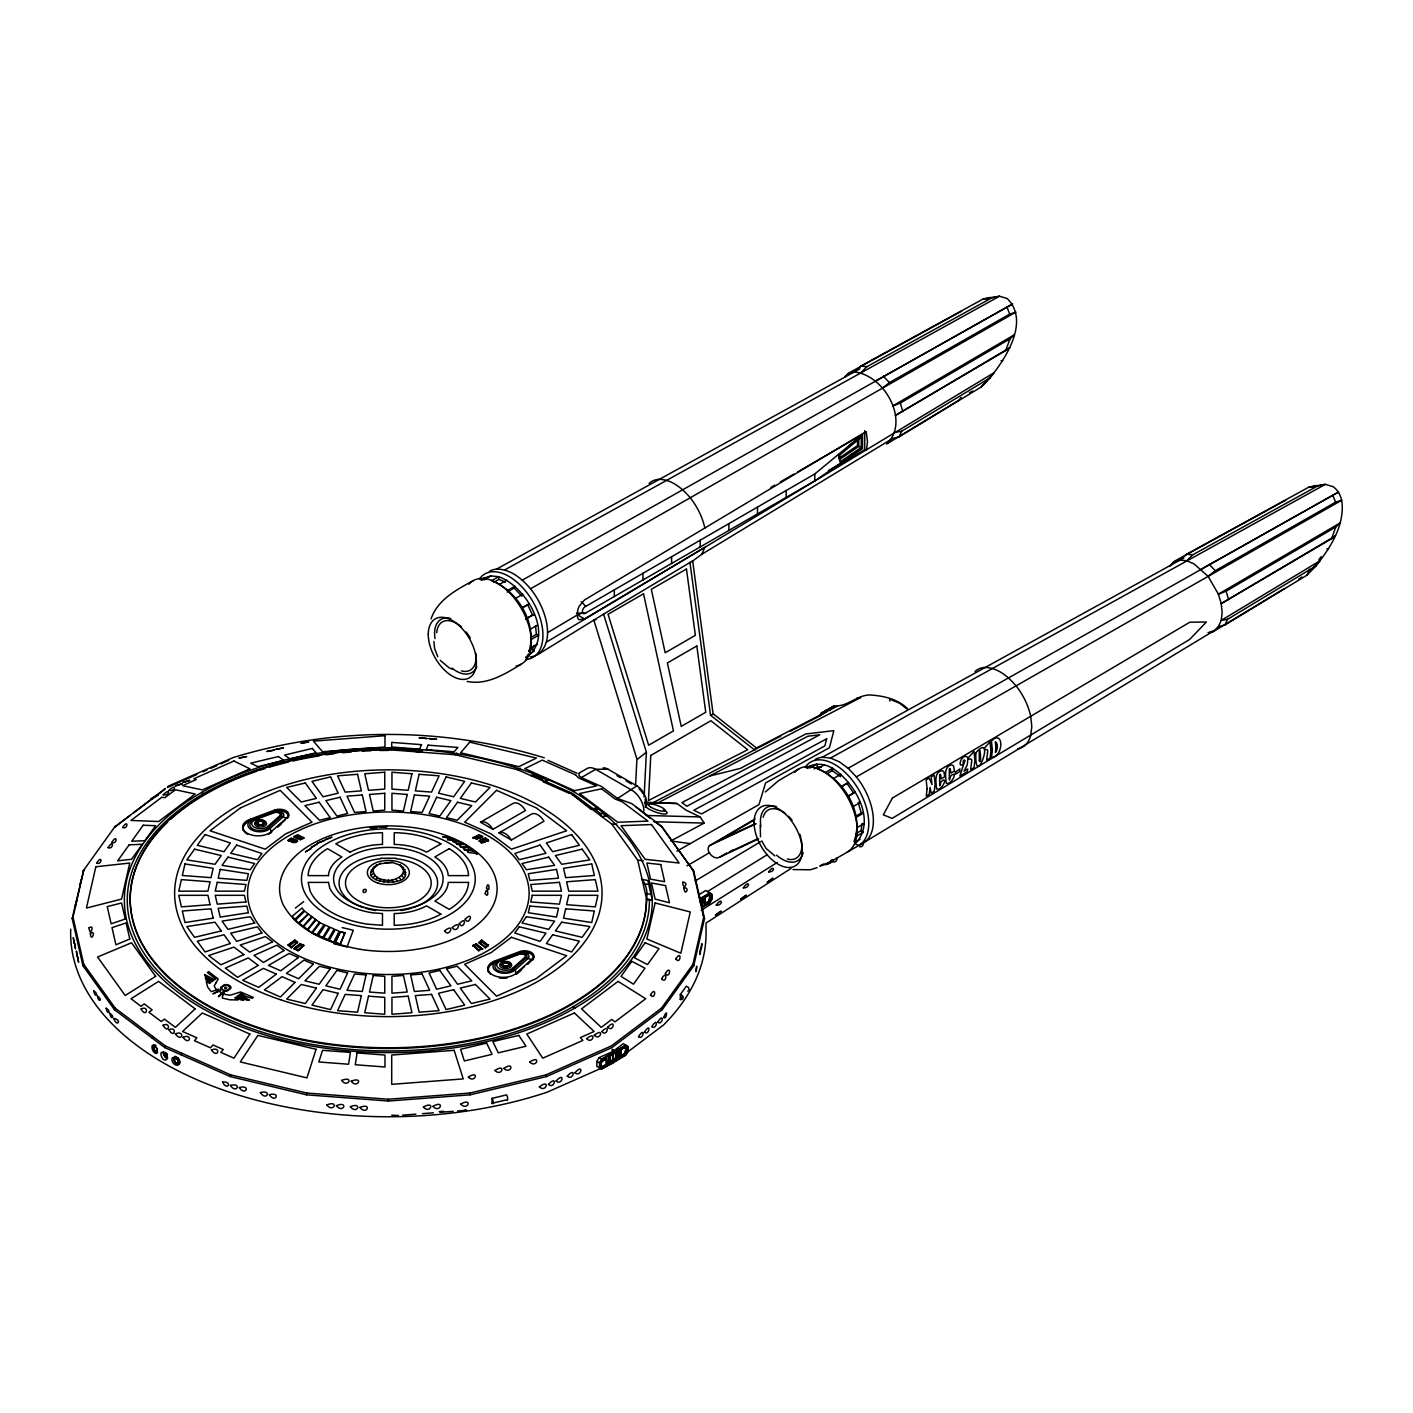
<?xml version="1.0" encoding="UTF-8"?>
<svg xmlns="http://www.w3.org/2000/svg" width="1413" height="1413" viewBox="0 0 1413 1413"><rect width="100%" height="100%" fill="white"/><g stroke="black" fill="none" stroke-linecap="round" stroke-linejoin="round"><path stroke-width="1.5" d="M76.267 902.342L76.09 901.635M698.216 890.844L698.075 892.31M823.214 864.138L819.84 866.081L826.888 863.908L863.414 842.819L1213.926 630.781L1218.395 626.63L1224.983 624.917L1307.025 575.144L1309.604 569.245M635.585 785.186L636.927 759.099L593.813 620.024M644.098 796.967L646.412 752.246L603.581 614.143L692.67 560.89L713.159 714.395M80.205 883.99L80.382 882.63M472.966 837.308L476.375 838.81L482.769 836.408L478.901 834.694L472.86 838.174L478.795 835.56L482.663 837.273M476.375 838.81L481.074 837.874M306.515 1094.828L306.727 1093.026L230.672 1074.851L165.356 1045.92L115.248 1008.211L83.738 964.302L72.999 917.178L83.738 870.055L72.169 918.503L82.943 965.733L114.524 1009.765L164.773 1047.581L230.248 1076.582L306.515 1094.828L388.345 1101.045L470.176 1094.828L546.442 1076.582L611.917 1047.581L662.167 1009.765L693.748 965.733L704.522 918.503L693.748 871.256L661.443 826.146L631.788 803.626L617.481 798.469L601.779 786.652L581.326 777.592L579.1 775.737L579.03 773.6M528.904 651.676C537.717 623.928 517.97 590.934 491.547 580.725L498.559 576.681C526.219 585.989 556.475 636.874 525.76 657.84M530.529 656.886C542.327 655.667 547.749 643.286 547.555 632.671A48.148 27.801 60 0 0 530.529 588.797C521.927 578.712 510.482 568.909 496.475 569.139A48.148 27.801 60 0 0 489.428 571.311M760.212 825.316L760.512 836.867M866.522 449.723L867.494 441.721L866.187 431.513L584.505 599.96L579.118 606.301A11.763 7.524 -67.7 0 0 577.511 614.849A11.763 5.758 -54.6 0 0 579.118 619.706L584.505 618.894L704.893 547.326L993.869 372.838C1008.758 353.586 1028.576 319.479 1007.133 298.496L999.486 296.235L983.36 298.867L860.817 366.091L854.141 371.99L848.33 373.791L845.345 376.547M827.064 773.688L832.328 770.65L832.61 768.301C824.68 763.603 814.365 762.349 806.629 768.089M888.088 442.658C909.53 419.166 883.425 374.498 854.141 371.99M853.929 841.547C864.738 813.605 844.197 779.217 817.385 768.831L824.38 764.804M855.889 833.67L861.135 830.65L862.001 823.549M825.616 772.346L832.61 768.301C855.112 782.767 877.243 821.165 855.095 843.932L858.786 845.486A48.148 27.801 60 0 0 855.448 784.568A48.148 27.801 60 0 0 805.233 767.118M167.617 822.172A258.155 149.036 0 0 0 318.843 1043.006A258.155 149.036 0 0 0 646.5 899.463C647.772 892.592 646.447 885.033 642.103 879.434L647.825 880.476L652.329 900.205A263.984 152.41 0 0 1 388.345 1052.614A263.984 152.41 0 0 1 124.362 900.205A263.984 152.41 0 0 1 388.345 747.795L422.505 750.391L421.745 752.228L396.806 748.996L388.345 749.685A258.155 149.036 0 0 0 130.19 898.721A258.155 149.036 0 0 0 388.345 1047.775A258.155 149.036 0 0 0 646.5 898.721L652.329 900.205C649.079 851.156 614.408 817.297 575.003 792.446C520.143 763.409 458.73 749.72 396.876 748.448M476.375 943.69L472.86 945.915L476.375 943.69L482.663 949.377L476.269 944.396M478.795 951.09L472.966 945.191M599.624 1068.952L599.483 1062.859L601.691 1059.061L625.818 1045.125M481.639 843.243L479.166 840.435L485.56 838.015L488.545 840.258L483.334 842.713M479.025 841.283L485.56 838.015M479.025 942.807L481.78 940.104L488.403 945.544L485.436 947.787L479.025 942.807L481.78 940.104M485.436 947.787L488.545 944.82M75.454 904.391L75.454 906.828M76.708 898.862L76.708 901.3M81 882.313L81 879.875M383.806 882.33L384.354 879.681C393.132 883.302 411.801 873.04 399.261 864.774C428.881 891.108 342.034 884.732 380.627 863.343L379.567 863.767L392.337 862.46L400.762 865.374M384.354 879.681C376.37 880.158 367.839 869.472 377.43 864.774L375.929 865.374M306.727 1093.026L388.345 1099.243L469.964 1093.026L546.019 1074.851L611.334 1045.92L661.443 1008.211L692.953 964.302L703.692 917.178L692.953 870.055M230.248 1076.582L230.672 1074.851M181.147 1054.822L181.694 1053.144M447.409 839.905L454.209 839.569L458.501 841.459L447.674 839.128M452.655 839.781L448.61 837.079L442.64 836.885L452.919 838.986M456.169 843.791L464.1 843.95L459.808 842.042L452.708 841.353L456.434 842.996M164.773 1047.581L165.356 1045.92M1005.756 350.565L1009.73 347.722L895.365 415.493L1005.756 350.565L1009.977 338.873L1014.41 334.74L892.557 406.043L900.311 403.058L1009.977 338.873M1218.395 626.63L1221.203 620.431L1222.157 612.571L1221.203 603.616L1331.594 538.689L1335.797 526.996L1340.248 522.845C1343.18 510.729 1344.54 494.727 1332.971 486.602L1325.323 484.359L1309.18 486.973L1186.637 554.214L1179.979 560.096L1174.15 561.897L1169.681 566.048L1174.362 561.279L1285.653 500.202M152.215 1038.113L152.834 1036.488M413.514 750.268L413.885 749.349M379.567 881.323L380.627 878.798M340.286 944.184L344.966 932.757L340.445 931.679L334.952 942.612L340.286 944.184L344.966 932.757M431.071 618.894C437.535 599.695 456.558 589.733 473.196 580.69M507.161 592.082L514.173 588.038L515.003 586.183L508.009 590.228M528.78 651.004L532.277 648.991L533.867 645.476M691.84 561.632L701.731 554.32L704.893 547.326L546.389 642.173M899.145 436.811L901.688 431.212L990.319 377.695L993.869 372.838L981.187 387.021L899.145 436.811L892.557 438.525L701.731 554.32M1224.983 624.917L1227.508 619.336L1316.157 565.801C1326.259 552.766 1335.815 538.971 1340.248 522.845L1218.395 594.167L1221.203 603.616L1335.55 535.845L1331.594 538.689M114.524 1009.765L115.248 1008.211M457.088 844.338L465.248 844.568L468.357 847.906M460.108 846.617L468.71 847.164M460.956 847.252L469.54 847.8L472.649 851.138M463.959 849.513L473.002 850.396M464.806 850.149L473.85 851.032L476.94 854.37M467.827 852.41L477.294 853.629M790.468 731.139L819.699 716.02L821.059 713.265L834.288 705.846C847.994 707.259 858.327 693.235 872.563 695.161C885.174 696.22 898.226 699.523 907.517 708.637M333.698 942.206L339.191 931.255L335.323 929.542L329.247 940.228L333.945 942.559L329.247 940.228M335.093 942.948L340.445 931.679M82.943 965.733L83.738 964.302M599.147 1057.595L596.851 1061.34L596.851 1066.409L601.691 1069.199L625.818 1055.264L628.026 1051.466L628.026 1046.397L623.292 1043.659L612.8 1051.537L599.147 1057.595L601.691 1059.061M328.099 939.716L334.175 929.03L330.289 927.317L323.648 937.755L328.346 940.069L323.648 937.755M599.96 1067.451L599.96 1062.823L601.885 1059.485L625.641 1045.779M600.878 1062.505L602.062 1060.439L606.548 1058.249L606.548 1064.395L602.397 1066.797L600.878 1065.914L600.878 1062.505L601.214 1066.109M601.214 1062.7L606.548 1058.249M609.162 1063.865L607.89 1063.124L608.826 1055.564L618.346 1050.46M608.244 1063.318L609.162 1055.758M610.186 1055.582L609.78 1061.834L618.046 1057.931L609.462 1062.894L608.597 1057.101L610.186 1055.582L610.186 1062.064L609.109 1062.7M608.932 1062.594L609.462 1056.412L618.046 1051.449M702.19 899.304L702.014 905.698L702.526 899.498L700.177 899.392L700.159 901.759M702.897 898.58L702.296 906.334L703.232 898.774L701.961 898.032M617.711 1057.736L618.24 1051.537M608.826 1063.671L618.011 1058.372L618.929 1050.813M704.575 903.649L709.061 901.459L710.262 895.983L708.725 895.1L704.575 897.502L704.575 903.649L708.725 901.247L709.909 895.789M618.011 1050.265L619.265 1051.007L619.265 1056.959L618.011 1058.372M701.943 906.634L709.255 902.412L711.181 899.074L711.181 894.447M702.279 906.828L709.591 902.607L711.516 899.269L711.516 894.641L709.255 893.334M620.607 1055.882L625.111 1053.692L626.295 1048.216L624.776 1047.333L620.607 1049.735L620.607 1055.882L624.776 1053.497L625.959 1048.022M601.532 1068.369L625.288 1054.646L627.213 1051.307L627.213 1046.68M599.96 1062.823L599.607 1067.257L601.885 1068.564L625.641 1054.84L627.549 1051.502L627.549 1046.874L625.288 1045.567L601.885 1059.485M72.169 918.503L72.999 917.178M322.747 937.596L329.141 926.804L325.255 925.091L318.296 935.618M375.929 879.716L377.43 877.367M165.356 788.436L114.524 827.223L130.12 815.495M316.901 934.752L324.107 924.579L320.221 922.866L312.45 932.792L317.148 935.106L312.45 932.792M82.943 871.256L115.248 826.146M254.994 819.787L275.676 812.192A5.016 2.897 0 0 1 281.823 815.743L266.933 828.989A10.032 5.793 0 0 1 252.733 828.989A10.032 5.793 0 0 1 252.733 820.794L256.265 819.081L254.269 819.964A8.937 5.157 0 0 0 254.269 827.259A8.937 5.157 0 0 0 266.898 827.259L280.145 815.46A4.451 2.579 0 0 0 274.687 812.316M497.835 962.288A10.032 5.793 0 0 0 497.835 970.484A10.032 5.793 0 0 0 512.036 970.484L526.908 957.255A5.016 2.897 0 0 0 520.779 953.704L499.372 961.476A8.937 5.157 0 0 0 499.372 968.77A8.937 5.157 0 0 0 512.001 968.77L525.247 956.972A4.451 2.579 0 0 0 519.79 953.828M680.307 994.575A3.038 2.296 35.7 0 1 683.115 997.719A3.038 2.296 35.7 0 1 680.307 999.521L680.307 994.575L686.312 986.203A3.038 2.296 35.7 0 1 687.707 991.167M680.307 999.521L682.709 996.183M1321.155 556.651L1318.841 559.813L1319.689 560.943L1309.533 571.329M319.338 922.23L311.761 932.739L307.893 929.666L316.229 919.898L319.656 922.636M961.158 397.353L958.685 400.338L886.587 444.071M388.345 749.685L455.163 754.754L456.664 752.988M315.488 919.333L307.451 929.507L303.583 926.433L312.379 917.002L315.806 919.739M373.138 877.614L374.975 875.53M311.637 916.436L303.159 926.257L299.291 923.201L308.529 914.105L311.955 916.825M845.027 376.741L848.524 373.173L961.758 311.037M981.187 387.021L990.319 377.695M1307.025 575.144L1316.157 565.801M860.923 372.661L866.928 366.691L991.626 297.931L999.486 296.235L504.688 569.951M826.34 864.085L827.276 864.067M831.515 861.241L830.12 862.089M1179.979 560.096L1186.761 560.767L1192.749 554.814L1317.464 486.037L1325.323 484.359L830.526 758.057L822.313 757.244A48.148 27.801 60 0 0 815.266 759.417M308.105 913.928L298.849 923.025L301.94 920.004M481.78 580.301L484.306 577.952L490.894 575.921L498.559 576.681L498.842 579.365L505.43 582.174M765.316 791.986L778.74 780.506L799.016 768.796M807.6 768.407L810.126 766.076M841.918 786.67L848.506 782.396L841.512 786.44M294.787 919.669L292.261 916.225L302.064 907.994L303.936 910.608L294.787 919.669L301.128 913.928M295.299 920.358L304.678 911.191L307.769 913.54M270.201 828.318L282.953 816.997L287.033 818.286A8.637 4.998 0 0 0 285.673 812.245A8.637 4.998 0 0 0 275.217 811.468L251.39 820.017A11.94 6.888 0 0 0 251.39 829.767A11.94 6.888 0 0 0 268.276 829.767L270.201 828.318L271.102 832.434L268.7 834.235M271.543 831.374L287.51 817.191A9.185 5.299 0 0 0 286.062 810.797A9.185 5.299 0 0 0 274.97 809.949L250.401 819.169A15.472 8.937 0 0 0 247.204 833.228A15.472 8.937 0 0 0 271.543 831.374L271.543 832.61M277.478 826.764L285.444 819.699M277.919 826.941L281.116 824.097M515.303 969.83L528.056 958.509L532.136 959.798A8.637 4.998 0 0 0 530.776 953.757A8.637 4.998 0 0 0 520.32 952.963L496.493 961.511A11.94 6.888 0 0 0 496.493 971.261A11.94 6.888 0 0 0 513.378 971.261L515.303 969.83L516.204 973.946L524.17 966.863M516.646 972.886L532.613 958.703A9.185 5.299 0 0 0 531.164 952.291A9.185 5.299 0 0 0 520.072 951.461L495.504 960.681A15.472 8.937 0 0 0 492.307 974.723A15.472 8.937 0 0 0 516.646 972.886L516.646 974.122L521.432 969.866M527.349 964.037L532.136 959.798M527.826 964.196L532.613 958.703M371.389 875.159L373.421 873.375M297.896 951.09L303.724 945.191L300.315 943.69L293.922 948.671L300.315 943.69M299.379 949.801L303.724 945.191M755.143 818.939L709.432 845.663C704.857 850.379 713.371 860.287 719.252 857.373L758.64 838.845M537.576 654.714L603.581 614.143M645.211 807.388A13.635 7.86 60 0 0 636.874 785.875L617.481 798.469M814.789 473.973L862.513 434.48L862.513 448.327L814.789 480.897L584.576 613.648A4.168 2.42 -60 0 1 582.386 611.617A4.168 2.42 -60 0 1 584.576 607.06L814.789 473.973L814.789 480.897M846.546 447.956L852.816 442.764M882.26 388.222L889.431 382.605L1009.73 314.092L1015.947 312.096L530.529 588.797M1186.761 560.767L1194.038 563.875L1208.097 576.327L1215.251 570.728L1335.568 502.216L1341.767 500.202L856.349 776.903A48.148 27.801 60 0 1 863.414 842.819A7.895 4.557 60 0 1 859.722 846.793M295.37 908.082L303.671 901.618M291.255 947.787L297.525 942.065L294.911 940.104L288.146 944.82L291.255 947.787L297.525 942.065M133.581 812.881L152.639 798.539M156.101 795.943L164.773 789.425M288.146 840.258L291.113 838.015L297.525 840.435L294.911 842.395L289.63 840.894L291.343 839.587L296.359 841.477L294.911 842.554L288.146 840.258L293.356 842.713M288.287 841.106L291.255 838.88L297.666 841.283L294.911 842.395M544.146 782.237L547.679 780.329L534.008 774.271L530.793 775.578L535.121 775.808L541.797 778.775L544.146 782.237L568.98 793.223M480.332 942.895L481.78 941.8L487.061 945.491L485.348 946.781M619.83 1057.895L612.995 1063.035L547.184 1092.178A317.695 183.425 0 0 1 226.398 1091.136A317.695 183.425 0 0 1 70.738 929.206M626.736 1052.685L663.474 1025.043A317.695 183.425 0 0 0 706.041 933.339L706.041 924.261M1298.794 579.189L1301.868 576.946M826.128 864.05L825.475 864.703L828.619 863.502M829.837 862.319L830.968 861.488L830.067 861.647M370.789 872.545L372.908 871.079M288.287 945.544L294.911 940.104M839.216 459.755L858.786 446.402L858.786 438.171M861.259 447.479L839.923 462.051L839.923 454.88L861.259 437.218L861.259 447.479L858.786 446.402M755.143 748.66L837.361 706.147M706.005 923.06L791.033 868.447M698.605 895.012L705.705 890.526L711.975 894.164L711.975 899.233L709.785 903.031L702.349 907.323M819.699 716.02L826.587 711.71L826.216 710.015M701.219 910.29L777.291 862.425M821.059 713.265L834.288 705.846M875.477 381.068L1012.732 303.883L522.315 580.125M1201.315 569.174L1338.57 492.007L848.153 768.23L839.34 761.819L830.526 758.057M707.489 891.568L767.453 854.582M830.703 862.442L832.434 861.259L830.632 861.895M1284.523 588.462L1212.425 632.194L1208.097 632.582M1319.689 560.943L1221.203 620.431L1227.508 619.336M695.214 880.97L760.459 841.742M646.412 752.246L637.652 759.028M547.555 632.671L577.511 614.849M1208.097 576.327L1218.395 594.167L1226.131 591.182L1335.797 526.996M754.489 819.84L718.44 840.929L755.037 823.726M686.948 865.851L709.626 852.587M719.252 857.373L726.83 852.94M732.835 850.025L729.108 852.216L757.792 838.739M480.809 579.984L484.306 577.952M483.882 579.966L490.894 575.921M493.596 582.403L498.842 579.365M499.778 584.223L506.79 580.178M150.855 798.787L158.291 794.495M158.362 794.989L151.403 799.405M515.674 598.317L522.686 594.272L521.839 596.145L514.173 588.038M522.262 607.484L529.257 603.916L522.262 607.961M532.56 614.973L525.565 619.018L534.308 614.425L532.56 614.973L527.508 604.446M770.915 487.361L774.73 485.171M780.453 481.851L793.806 474.15M797.639 471.942L862.513 434.48M530.493 629.156L537.488 625.111M531.147 637.351L536.392 634.313L538.583 635.249L531.571 639.294M851.068 454.933L862.513 448.327M581.82 612.924L578.005 615.132L584.505 618.894M828.407 470.564L864.721 449.599L866.187 450.447M530.493 648.161L537.488 644.116M527.314 655.19L534.308 651.146L532.277 648.991M521.344 664.092C505.183 673.966 487.061 685.464 467.191 681.455M480.491 822.207L513.078 803.396A12.611 7.277 60 0 1 525.477 810.532L492.872 829.36L480.491 822.207A12.611 7.277 60 0 1 492.872 829.36M578.977 773.176L587.154 768.46A17.027 9.838 60 0 1 595.668 769.308L607.943 769.167L636.874 785.875M581.326 777.592L595.668 769.308L631.841 790.185A17.027 9.838 60 0 1 643.886 811.044M499.001 832.893L531.588 814.065A12.611 7.277 60 0 1 543.97 821.218L511.382 840.046L499.001 832.893A12.611 7.277 60 0 1 511.382 840.046M809.72 768.071L816.714 764.044L817.562 766.87L821.395 767.259M814.065 768.902L817.562 766.87M833.829 778.333L840.841 774.289M848.083 796.067L855.095 792.022L853.752 793.276L847.164 783.632M848.506 796.296L852.004 794.283M853.134 806.593L860.146 802.549L858.115 802.337M700.106 898.615L709.785 892.892M700.459 898.809L709.591 893.528M704.575 897.502L709.061 895.294M856.031 816.06L861.276 813.023L863.325 813.234L856.313 817.279M857.408 827.4L864.403 823.355M856.313 836.284L863.325 832.239L861.135 830.65M854.9 842.289L860.146 839.251M620.607 1049.735L625.111 1047.528M602.062 1066.603L606.548 1064.395M371.389 869.913L373.421 868.765M676.898 851.174L758.958 804.598L765.581 782.926L829.466 747.689L833.829 730.662L805.728 733.983L740.412 768.389L709.538 776.055M651.358 803.591L757.103 748.484L713.424 714.007L710.527 715.225L689.933 562.233M501.368 960.575L500.096 961.299L518.642 954.093M496.475 569.139L859.899 368.828M247.593 834.235A14.925 8.619 0 0 1 247.593 822.048L253.898 818.904M822.313 757.244L1183.811 557.994M499.001 960.416L492.695 963.56A14.925 8.619 0 0 0 490.311 973.963M827.206 863.52L828.53 862.813M830.067 862.795L831.127 862.301M645.176 802.248L676.915 803.485L686.029 810.144L700.159 816.926L704.186 823.09L670.769 840.965L690.215 843.614M657.169 803.255L860.641 697.563L856.967 698.04M757.333 748.272L780.718 736.173M829.36 863.149L830.349 862.742M455.163 754.754L517.423 769.643L520.337 768.213M829.466 863.184L827.665 864.014M373.138 867.476L374.975 866.611M709.432 845.663L756.096 823.726M969.442 392.673L972.956 391.083M167.794 786.405L233.11 757.58C333.804 726.724 442.87 726.724 543.581 757.58L544.288 757.792M167.335 787.553L197.025 774.412M202.96 771.781L206.916 770.032M210.873 768.266L216.825 765.634M220.781 763.885L228.694 760.371M295.617 837.874L300.421 839.693L303.83 838.174L297.79 834.694L293.922 836.408L300.527 839.075L302.4 838.245L297.754 836.196L295.511 837.185M294.028 837.273L297.896 835.56L303.83 838.174M303.724 837.308L300.421 839.693M478.901 950.384L482.769 948.671M474.291 838.245L478.936 836.196L481.179 837.185L476.163 839.075M827.965 862.919L825.704 863.873M827.682 863.343L833.14 859.758L831.303 860.234M576.451 613.224L585.689 613.171M986.239 299.008L990.301 297.295M1312.059 487.132L1316.121 485.401M535.121 775.808L536.728 775.172M829.979 862.142L831.038 861.612M480.332 841.477L485.348 839.587L487.061 840.894L481.78 842.554L488.545 840.258M243.195 830.455A15.472 8.937 0 0 1 250.401 820.405L274.97 811.186A9.185 5.299 0 0 1 285.143 811.574A9.185 5.299 0 0 1 288.429 817.156M250.719 820.67L273.186 812.228M488.297 971.967A15.472 8.937 0 0 1 495.504 961.917L520.072 952.698A9.185 5.299 0 0 1 531.164 953.545A9.185 5.299 0 0 1 532.613 959.939M497.871 961.405L518.288 953.74M541.797 778.775L543.563 778.192M544.146 781.495L547.679 780.329M595.844 619.653L594.219 620.077A8.602 0.989 -26.3 0 1 593.849 619.742M224.367 984.79L220.693 987.387A5.157 3.303 -8.3 0 0 221.223 989.877L212.939 993.834L216.984 991.926A2.72 1.766 -9.9 0 1 220.251 991.873A2.72 1.837 -7.8 0 1 220.693 994.063C214.299 1000.475 223.607 993.604 223.148 990.99A5.157 3.427 -6.5 0 0 227.087 991.061L230.743 988.482A5.193 3.285 -4 0 0 230.231 986.009L228.288 984.896A5.193 3.215 -5.2 0 0 224.367 984.79M377.695 827.382L370.047 827.965L377.695 827.347M525.972 656.833L529.257 655.826M1210.04 631.982L1213.926 630.781M817.05 867.688L810.232 869.79L793.011 869.56M824.839 864.173L823.85 864.191M492.06 1098.36L506.543 1094.881A3.038 0.954 76.6 0 1 507.709 1098.978A3.038 0.954 76.6 0 1 506.543 1099.844L492.06 1103.306L492.06 1098.36A3.038 0.954 76.6 0 1 493.208 1102.458A3.038 0.954 76.6 0 1 492.06 1103.306M895.365 432.307L901.688 431.212M755.796 748.236L756.82 748.236M595.403 809.72L597.699 809.455L595.986 808.218L591.393 808.766L595.403 809.72L600.543 813.588L601.655 816.484L606.477 816.113L602.945 813.393L600.543 813.588M983.36 298.867L991.626 297.931M1309.18 486.973L1317.464 486.037M380.574 858.239L396.117 858.239M385.325 862.636L392.337 862.46M439.284 1111.589L443.611 1111.272M398.289 1115.493L391.701 1115.21M402.687 1115.157L415.881 1114.15M422.469 1113.656L433.455 1112.808M440.061 1112.314L453.237 1111.307M457.635 1110.971L466.431 1110.3L465.23 1109.611M517.423 769.643L570.887 793.329L611.917 824.203L616.951 824.009M646.5 899.463L652.329 900.205M644.416 802.619L676.915 803.485M646.006 815.46L700.159 816.926M653.919 821.73L704.186 823.09M1001.093 360.668L1002.735 360.721M1326.913 548.792L1328.556 548.845M392.62 748.131L388.345 747.795L388.345 750.427A258.155 149.036 0 0 0 379.691 750.497M860.817 366.091L866.928 366.691M1186.637 554.214L1192.749 554.814M611.917 824.203L637.705 860.146L643.339 860.764M644.982 883.902L647.861 884.432M279.668 816.131L281.275 816.484M524.771 957.643L526.378 957.996M342.123 927.582L353.268 930.249L347.086 946.957L333.963 943.813M340.604 931.997L345.108 933.075M334.952 942.612L340.127 943.849M647.189 893.546L650.104 894.288M898.898 702.95L889.837 699.117L889.837 701.025M452.99 669.444L449.051 667.766L440.255 660.366M547.961 760.353L576.981 773.229M545.913 781.654L572.954 793.629L593.69 809.243M318.049 935.265L322.5 937.243M300.421 944.396L303.83 945.915M293.922 948.671L297.79 950.384M224.861 988.499C229.471 989.171 224.137 985.179 224.826 988.464M401.716 866.611L403.535 867.476M403.27 868.765L405.301 869.913M617.004 775.649L620.607 777.733M625.994 780.841L631.399 783.968M201.688 792.446L203.737 793.629M572.954 1006.78L575.003 1007.981M618.24 1056.818L617.711 1051.237L616.633 1051.855L616.633 1058.355M596.851 1061.34L599.483 1062.859M481.639 940.828L488.403 945.544M403.782 871.079L405.902 872.545M832.328 770.65L840.558 776.655M774.872 855.872L766.076 848.471L761.695 840.894M650.51 818.463L636.186 807.141M653.848 820.953L662.167 827.223L693.748 871.256M591.393 809.508L570.887 793.329M485.436 838.88L488.403 841.106M457.441 843.596L460.461 845.875M461.309 846.511L464.312 848.771M465.16 849.407L468.18 851.668M294.981 919.951L298.849 923.025M295.052 940.828L297.666 942.807M296.359 942.895L294.911 941.8L289.63 945.491L291.343 946.781M288.146 944.82L291.113 947.046M479.166 942.065L485.56 947.046M481.179 949.183L476.163 945.297L474.291 946.127L478.936 950.19M900.293 703.745L906.934 708.99M710.527 715.225L754.842 750.179M403.27 873.375L405.301 875.159M581.167 601.691L585.689 606.248M829.078 709.114L830.42 710.492M1209.157 564.282L1215.251 570.728M883.319 376.158L889.431 382.605M848.153 768.23L856.349 776.903M401.716 875.53L403.535 877.614M661.443 826.146L662.167 827.223M399.261 877.367L400.762 879.716M703.692 917.178L704.522 918.503M166.787 1055.599L163.784 1052.367L161.329 1052.438A4.469 2.225 66.1 0 0 161.329 1056.094A4.469 2.225 66.1 0 0 163.696 1059.679A4.469 2.897 53 0 0 166.787 1059.255A4.469 2.897 53 0 0 166.805 1055.599M692.953 964.302L693.748 965.733M437.783 656.727L434.674 648.744L433.862 641.449M661.443 1008.211L662.167 1009.765M396.064 878.798L397.124 881.323M1332.671 494.833L1335.568 502.216M1006.851 306.709L1009.73 314.092M1226.131 591.182L1228.656 599.677M900.311 403.058L902.836 411.572M858.645 804.121L861.276 813.023M699.47 896.372L699.329 897.856M698.852 896.036L698.852 893.617M702.579 909.99L702.385 910.696M701.943 909.654L701.943 907.234M703.197 915.182L703.197 912.763M546.019 1074.851L546.442 1076.582M637.705 860.146L646.5 898.721M392.337 879.681L392.885 882.33M513.537 967.605L513.767 969.194M268.435 826.093L268.664 827.682M469.964 1093.026L470.176 1094.828M535.527 626.206L536.392 634.313M864.721 430.665L864.721 449.599M857.532 438.86L857.532 445.554L838.704 458.395L838.704 454.438M786.158 490.505L786.158 497.429M757.509 507.037L757.509 513.961M728.878 523.569L728.878 530.493M704.91 897.697L704.91 903.843M700.601 899.622L700.601 903.949M700.23 540.119L700.23 547.043M671.599 556.651L671.599 563.575M642.968 573.183L642.968 580.107M620.961 1049.93L620.961 1056.094M616.227 1051.625L616.227 1058.107M614.319 589.716L614.319 596.639M612.995 1053.48L612.995 1059.962M606.212 1058.054L606.212 1064.201M520.072 951.461L520.072 952.698M495.504 960.681L495.504 961.917M396.806 748.06L396.806 748.996M388.345 879.981L388.345 882.683M388.345 1099.243L388.345 1101.045M287.51 817.191L287.51 818.427M274.97 809.949L274.97 811.186M250.401 819.169L250.401 820.405M649.415 900.205A261.069 150.732 0 0 1 388.345 1050.936A261.069 150.732 0 0 1 127.276 900.205A261.069 150.732 0 0 1 388.345 749.473M170.584 819.416A258.155 149.036 0 0 1 257.131 771.109M259.268 770.385A258.155 149.036 0 0 1 265.326 768.442M269.424 767.171A258.155 149.036 0 0 1 288.464 762.031M292.809 761.006A258.155 149.036 0 0 1 319.303 755.849M325.714 754.878A258.155 149.036 0 0 1 334.175 753.747M342.741 752.758A258.155 149.036 0 0 1 351.395 751.963M362.276 751.186A258.155 149.036 0 0 1 370.983 750.762M157.373 1052.031A3.868 2.225 60 0 1 153.363 1047.81A3.868 2.225 60 0 1 156.013 1045.355M167.758 1058.019A3.868 2.225 60 0 1 164.72 1056.041A3.868 2.225 60 0 1 163.749 1052.155M167.476 1056.677A2.508 1.448 60 0 1 164.403 1054.893A2.508 1.448 60 0 1 165.939 1052.703M166.822 1053.497A2.508 1.448 60 0 1 167.476 1054.628M167.211 1058.496A4.469 2.579 60 0 1 163.343 1051.802M228.447 985.903A3.921 2.543 -5.2 0 0 224.667 985.462L223.766 985.868A3.921 2.473 -6.7 0 0 221.947 987.493L221.823 988.146A3.85 2.473 -8.3 0 0 222.954 989.824A3.85 2.543 -6.5 0 0 225.744 990.407L226.751 990.266A3.921 2.543 -5.2 0 0 229.1 988.941L229.489 988.323A3.886 2.455 -4 0 0 228.482 985.991M157.585 1052.579A4.469 2.579 60 0 1 153.787 1049.806A4.469 2.579 60 0 1 153.275 1045.108M603.121 767.877A13.635 7.86 60 0 1 607.943 769.167M179.133 1060.28A3.868 2.225 60 0 1 177.914 1064.024A3.868 2.225 60 0 1 174.188 1060.086A3.868 2.225 60 0 1 176.06 1057.03M177.473 1057.842A3.868 2.225 60 0 1 178.692 1059.379M639.082 788.754A12.081 6.977 60 0 1 642.915 793.523M645.123 799.21A12.081 6.977 60 0 1 645.123 804.333M179.504 1060.245A4.469 2.579 60 0 1 178.091 1064.572A4.469 2.579 60 0 1 173.799 1060.033A4.469 2.579 60 0 1 175.936 1056.5M177.579 1057.436A4.469 2.579 60 0 1 178.992 1059.202M363.724 907.676A49.261 28.437 0 0 1 350.618 864.756A49.261 28.437 0 0 1 426.072 864.756A49.261 28.437 0 0 1 412.967 907.676M411.095 908.259A49.261 28.437 0 0 1 401.098 910.52M375.593 910.52A49.261 28.437 0 0 1 365.596 908.259M479.396 578.994A48.148 27.801 60 0 1 532.966 601.779A48.148 27.801 60 0 1 525.901 659.553M468.957 584.205A48.148 27.801 60 0 1 521.344 608.491A48.148 27.801 60 0 1 516.169 666M649.15 483.405A44.81 25.876 60 0 1 658.458 479.343C671.475 479.148 682.126 488.262 690.127 497.641A44.81 25.876 60 0 1 704.893 528.374M475.739 653.248A27.854 16.073 60 0 1 461.45 670.91M436.723 632.706A27.854 16.073 60 0 1 461.45 626.983M466.184 632A27.854 16.073 60 0 1 470.264 637.97M476.782 666.388A30.75 17.751 60 0 1 452.089 668.19M435.01 638.605A30.75 17.751 60 0 1 450.712 618.505M803.185 852.746A30.75 17.751 60 0 1 776.549 855.13M760.848 826.711A30.75 17.751 60 0 1 776.549 806.611M794.777 772.328A48.148 27.801 60 0 1 844.691 792.569A48.148 27.801 60 0 1 847.164 852.198M837.026 858.044A7.895 4.557 60 0 1 831.674 861.435M974.988 671.511A44.81 25.876 60 0 1 984.278 667.466C997.313 667.254 1007.946 676.385 1015.965 685.764A44.81 25.876 60 0 1 1030.731 716.497L1031.808 726.582L1030.731 735.431A44.81 25.876 60 0 1 1017.713 748.872M801.189 839.216A27.854 16.073 60 0 1 787.271 859.033M763.144 817.262A27.854 16.073 60 0 1 785.593 813.711M788.507 816.237A27.854 16.073 60 0 1 792.022 820.123M799.829 834.253A27.854 16.073 60 0 1 800.818 837.591M395.799 858.68A42.867 24.745 0 0 1 424.147 896.637A42.867 24.745 0 0 1 352.526 896.637A42.867 24.745 0 0 1 380.892 858.68M663.456 809.525A11.516 2.808 19.8 0 1 664.393 814.029A11.516 2.808 19.8 0 1 649.026 809.137A11.516 2.808 19.8 0 1 648.09 804.633M273.504 811.539A6.906 3.992 0 0 1 281.858 812.175A6.906 3.992 0 0 1 282.953 816.997M507.108 977.973A14.925 8.619 0 0 1 499.372 977.973M518.606 953.051A6.906 3.992 0 0 1 526.961 953.669A6.906 3.992 0 0 1 528.056 958.509M507.249 961.758A6.041 3.48 0 0 1 510.305 967.357A6.041 3.48 0 0 1 500.22 966.598A6.041 3.48 0 0 1 505.695 961.635M695.779 971.137C696.185 974.687 697.828 958.403 695.779 971.137M699.665 953.987C700.071 957.537 701.713 941.252 699.665 953.987M700.936 948.459C701.325 952.009 702.985 935.724 700.936 948.459M468.357 1077.13C475.192 1084.036 479.89 1069.341 468.357 1077.13M494.956 1070.489C501.792 1077.395 506.49 1062.7 494.956 1070.489M503.893 1068.369C510.729 1075.258 515.427 1060.562 503.893 1068.369M529.734 1062.028C536.569 1068.935 541.267 1054.239 529.734 1062.028M73.317 937.72L74.218 943.107L73.317 937.72M74.571 943.248L75.49 948.635L74.571 943.248M76.408 951.285L77.326 956.654L76.408 951.285M77.662 956.813L78.58 962.182L77.662 956.813M650.475 994.911C655.455 1001.322 656.603 984.631 650.475 994.911M661.637 978.714C666.618 985.126 667.784 968.435 661.637 978.714M665.329 973.575C670.327 979.968 671.475 963.295 665.329 973.575M675.82 959.003C680.801 965.415 681.949 948.724 675.82 959.003M586.678 1038.626C592.506 1045.143 597.257 1030.006 586.678 1038.626M594.343 1035.234C600.172 1041.752 604.923 1026.615 594.343 1035.234M485.224 893.528C489.622 900.328 487.432 883.708 485.224 893.528M486.478 888C490.876 894.782 488.686 878.18 486.478 888M601.956 1031.525C607.078 1037.849 610.769 1022.058 601.956 1031.525M607.837 1027.11C612.959 1033.433 616.651 1017.625 607.837 1027.11M96.755 863.096C102.443 865.41 102.266 853.646 96.755 863.096M108.112 847.659C113.888 849.937 113.711 838.121 108.112 847.659M111.804 842.501C117.579 844.78 117.403 832.964 111.804 842.501M122.701 827.523C128.389 829.855 128.212 818.074 122.701 827.523M964.814 760.777L959.869 776.02L967.428 771.533L967.746 768.955L963.984 771.198L967.251 764.963L967.94 758.41A4.84 3.091 -67.7 0 0 967.234 757.121A4.751 3.038 -67.7 0 0 965.309 756.538C960.363 756.096 957.519 769.202 963.489 763.85C962.465 762.79 963.825 757.845 964.814 760.777M939.663 784.321L939.769 785.822L941.199 781.513C948.653 775.401 942.4 790.114 937.314 789.161L936.554 788.913C936.289 782.873 933.463 771.922 942.33 770.633L943.884 771.728L944.767 776.726L941.182 778.863L940.581 774.306L939.68 774.589L939.663 784.321M949.306 778.598L949.412 780.082L950.861 775.772C958.297 769.661 952.044 784.392 946.957 783.42L946.198 783.173C945.951 777.132 943.107 766.182 951.991 764.892L953.545 765.987L954.429 770.986L950.843 773.123L950.225 768.566L949.342 768.849L949.306 778.598M716.232 905.168C723.032 906.139 722.979 895.718 716.232 905.168M743.326 887.806C750.144 888.759 750.091 878.356 743.326 887.806M768.707 871.909C775.878 872.21 774.041 863.679 768.707 871.909M239.133 758.004L246.533 756.626L239.133 758.004M267.039 751.469L274.422 750.091L267.039 751.469M275.959 749.332L283.359 747.954L275.959 749.332M301.199 743.291L308.582 741.913L301.199 743.291M650.775 755.46L648.461 800.517L747.671 749.72L710.916 720.736L650.775 755.46M979.333 760.848C982.512 766.623 978.591 734.495 979.333 760.848M163.219 794.724C169.33 796.596 171.415 786.635 163.219 794.724M169.101 790.291C175.212 792.163 177.296 782.201 169.101 790.291M975.906 752.67C974.264 792.428 996.306 730.026 975.906 752.67M663.686 1017.501C666.724 1020.486 668.314 1005.862 663.686 1017.501M175.495 785.893L182.242 783.72L175.495 785.893M183.16 782.502L189.907 780.329L183.266 782.343M613.136 1049.877C611.935 1053.056 611.582 1047.422 613.136 1049.877M93.753 990.902C94.848 998.461 99.599 994.558 93.753 990.902M97.462 996.059C98.574 1003.654 103.273 999.662 97.462 996.059M106.169 1008.211C107.3 1015.841 111.98 1011.761 106.169 1008.211M109.878 1013.368C111.062 1021.104 115.601 1016.795 109.878 1013.368M444.583 930.902C449.617 938.568 455.534 921.806 444.583 930.902M452.248 927.511C457.282 935.176 463.199 918.397 452.248 927.511M459.296 923.731C463.552 931.238 468.392 913.981 459.296 923.731M465.177 919.298C469.434 926.804 474.273 909.548 465.177 919.298M638.517 1036.63C643.268 1040.886 645.776 1025.273 638.517 1036.63M644.399 1032.197C649.15 1036.471 651.658 1020.84 644.399 1032.197M651.835 1026.562C656.586 1030.836 659.094 1015.205 651.835 1026.562M657.716 1022.147C662.467 1026.403 664.975 1010.79 657.716 1022.147M113.835 1018.473C116.996 1027.993 122.489 1019.691 113.835 1018.473M548.438 1084.442C554.461 1089.794 557.958 1074.074 548.438 1084.442M556.104 1081.033C562.127 1086.403 565.624 1070.665 556.104 1081.033M567.267 1076.123C573.289 1081.493 576.804 1065.755 567.267 1076.123M574.932 1072.732C580.955 1078.084 584.47 1062.364 574.932 1072.732M927.122 788.825L926.239 796.014L929.242 794.23L930.072 787.377L931.114 793.135L934.24 791.262L935.123 784.074L934.152 775.066L931.167 776.85L931.997 784.586L929.153 778.033L926.151 779.817L927.122 788.825M955.453 771.975L955.17 774.289L959.692 771.604L959.939 768.955L955.453 771.975M971.508 762.437L970.643 769.626L974.069 767.577L974.952 760.388L973.999 751.38L968.47 757.598C968.011 761.095 973.08 756.538 971.508 762.437M987.493 752.935L986.627 760.123L990.071 758.075L990.937 750.886L989.983 741.878L984.455 748.095C983.996 751.592 989.065 747.035 987.493 752.935M992.385 750.02L991.502 757.227C1003.583 757.58 1004.219 728.454 991.414 741.013L992.385 750.02M995.971 747.901L995.406 752.511C997.878 750.409 998.055 742.108 995.317 741.825L995.971 747.901M222.565 1082.058C227.157 1091.684 233.322 1081.139 222.565 1082.058M539.36 1086.88C546.16 1093.362 550.611 1077.96 539.36 1086.88M230.443 1085.396C236.289 1094.651 242.506 1082.305 230.443 1085.396M239.362 1087.515C245.208 1096.788 251.426 1084.442 239.362 1087.515M260.416 1092.567C266.262 1101.822 272.497 1089.476 260.416 1092.567M269.353 1094.686C275.199 1103.959 281.417 1091.613 269.353 1094.686M350.424 1052.42L348.569 1064.236L318.826 1061.975L322.553 1050.301L350.424 1052.42M357.1 1052.932L355.246 1064.731L384.99 1066.992L384.99 1055.052L357.1 1052.932M423.388 1107.103C430.4 1114.68 435.663 1099.932 423.388 1107.103M432.961 1106.379C439.991 1113.956 445.254 1099.208 432.961 1106.379M460.797 1104.101C467.827 1111.678 473.09 1096.947 460.797 1104.101M326.827 1104.931C333.521 1113.479 339.403 1099.738 326.827 1104.931M336.4 1105.655C343.094 1114.203 348.976 1100.462 336.4 1105.655M350.371 1106.697C357.047 1115.228 362.929 1101.504 350.371 1106.697M359.944 1107.421C366.638 1115.97 372.52 1102.228 359.944 1107.421M715.473 915.076L720.93 911.244L715.473 915.076M740.73 899.11L746.205 895.277L740.73 899.11M767.294 882.154L772.752 878.321L767.294 882.154M222.795 995.123L222.283 998.055L229.913 999.803L238.126 999.945L234.788 997.931L236.006 997.013L241.022 1000.015L243.919 1000.104L237.243 996.094L238.461 995.211L246.816 1000.192L249.447 1000.139L239.698 994.346L240.917 993.48L245.809 996.377L252.026 998.337L253.351 997.419L240.546 991.961L230.231 995.194L225.038 994.505L224.102 992.474L222.795 995.123M95.837 866.77L86.423 908.064L121.571 899.092L129.784 863.043L95.837 866.77M181.394 879.61L178.762 891.161L207.958 891.161L210.078 881.8L181.394 879.61M184.962 863.944L182.33 875.477L211.032 877.667L213.169 868.306L184.962 863.944M217.249 882.33L215.235 891.161L244.414 891.161L245.933 884.52L217.249 882.33M220.198 869.384L218.185 878.197L246.869 880.387L248.388 873.746L220.198 869.384M361.357 995.617L357.577 1012.185L337.583 1010.666L345.143 994.381L361.357 995.617M366.073 974.917L362.293 991.484L347.033 990.319L354.575 974.034L366.073 974.917M407.227 794.459L403.447 811.027L391.949 810.144L391.949 793.294L407.227 794.459M411.942 773.759L408.18 790.326L391.949 789.09L391.949 772.24L411.942 773.759M368.51 996.165L364.748 1012.715L384.742 1014.251L384.742 997.384L368.51 996.165M373.244 975.465L369.464 992.032L384.742 993.18L384.742 976.33L373.244 975.465M414.38 795.007L410.618 811.574L422.116 812.44L429.658 796.155L414.38 795.007M419.113 774.306L415.334 790.874L431.548 792.092L439.107 775.825L419.113 774.306M529.804 906.104L528.303 912.727L556.492 917.09L558.506 908.276L529.804 906.104M532.259 895.33L530.758 901.971L559.442 904.143L561.456 895.33L532.259 895.33M565.659 908.824L563.522 918.185L591.729 922.548L594.361 910.996L565.659 908.824M568.733 895.33L566.595 904.691L595.297 906.863L597.929 895.33L568.733 895.33M655.12 902.978L646.889 939.027L680.854 953.245L690.268 911.95L655.12 902.978M575.692 774.907L578.676 777.98L596.569 785.911L574.579 790.679L524.841 768.637L542.274 760.106L575.692 774.907M305.455 851.845L311.072 848.506L305.561 851.703M311.337 847.411L316.954 844.091L311.337 847.411M826.693 738.787L824.856 745.887L703.621 812.775L701.484 813.923L693.801 810.25L826.693 738.787M175.389 1033.857C181.977 1043.342 185.509 1029.635 175.389 1033.857M183.054 1037.248C189.642 1046.733 193.175 1033.044 183.054 1037.248M211.438 1050C218.026 1059.485 221.541 1045.797 211.438 1050M141.088 1008.953C146.74 1019.091 149.548 1004.784 141.088 1008.953M163.096 1025.29C168.748 1035.429 171.556 1021.122 163.096 1025.29M168.977 1029.724C174.629 1039.862 177.437 1025.555 168.977 1029.724M316.053 1049.294L306.957 1077.889L240.298 1061.94L257.873 1035.393L316.053 1049.294M341.646 1080.397C347.474 1088.822 354.857 1075.275 341.646 1080.397M351.236 1081.139C357.047 1089.547 364.43 1076 351.236 1081.139M89.107 927.758C89.69 938.232 95.466 923.713 89.107 927.758M90.379 933.287C90.962 943.76 96.72 929.259 90.379 933.287M317.501 843.208L324.125 840.611L317.501 843.208M325.167 839.799L331.79 837.22L325.167 839.799M421.445 744.651L419.59 749.137L391.701 747.018L391.701 742.39L421.445 744.651M428.121 745.163L426.267 749.632L454.138 751.751L457.865 747.424L428.121 745.163M338.166 993.304L330.607 1009.589L311.973 1005.12L323.047 989.683L338.166 993.304M347.616 972.956L340.056 989.241L325.82 985.832L336.895 970.395L347.616 972.956M436.635 797.232L429.075 813.517L439.796 816.078L450.871 800.641L436.635 797.232M446.084 776.903L438.525 793.188L453.626 796.791L464.7 781.354L446.084 776.903M682.779 882.277C682.762 891.462 689.65 882.56 682.956 882.154M684.033 887.806C684.281 897.379 690.745 887.417 684.033 887.806M892.38 798.062L883.337 814.859L892.133 818.374L1189.64 639.471L1206.384 622.02L1189.781 622.232L892.38 798.062M215.765 983.148L214.193 985.938L215.836 989.188L218.891 989.471L211.085 991.59L207.57 986.91L206.298 981.576L209.654 983.413L210.873 982.494L205.856 979.704L205.415 977.867L212.109 981.593L213.328 980.693L204.973 976.03L204.602 974.493L214.564 979.827L215.783 978.962L207.358 972.55L208.7 971.632L218.203 979.05L215.765 983.148M249.889 1034.069L233.94 1058.178L220.799 1052.367L223.236 1049.506L212.939 1044.949L210.519 1047.81L194.464 1040.692L196.902 1037.849L182.56 1031.49L202.289 1012.98L249.889 1034.069M129.148 844.815L117.668 860.817L131.533 859.298L142.289 844.285L129.148 844.815M143.208 825.227L131.727 841.23L144.868 840.7L155.624 825.704L143.208 825.227M194.552 849.16L186.834 859.916L215.023 864.279L221.293 855.554L194.552 849.16M205.026 834.553L197.325 845.31L224.049 851.703L230.319 842.978L205.026 834.553M227.952 857.143L222.071 865.357L250.26 869.719L254.693 863.537L227.952 857.143M236.625 845.08L230.725 853.293L257.466 859.687L261.9 853.505L236.625 845.08M316.388 988.093L305.314 1003.53L286.68 999.079L301.269 984.472L316.388 988.093M330.218 968.806L319.144 984.243L304.908 980.834L319.515 966.245L330.218 968.806M457.547 802.231L446.473 817.668L457.176 820.246L471.783 805.64L457.547 802.231M471.377 782.961L460.302 798.38L475.422 802.001L490.011 787.412L471.377 782.961M519.225 926.804L514.791 932.986L540.066 941.411L545.966 933.198L519.225 926.804M526.431 916.754L521.998 922.954L548.721 929.348L554.62 921.117L526.431 916.754M552.642 934.788L546.372 943.513L571.647 951.938L579.365 941.182L552.642 934.788M561.65 922.212L555.397 930.937L582.138 937.331L589.857 926.575L561.65 922.212M631.823 961.352L621.049 976.365L633.483 984.172L644.964 968.17L631.823 961.352M645.158 942.771L634.402 957.767L647.525 964.584L659.006 948.582L645.158 942.771M469.734 742.143L460.638 752.758L518.818 766.676L536.392 758.075L469.734 742.143M419.29 737.816L426.938 738.522L419.29 737.816M428.863 738.557L436.511 739.246L428.863 738.557M295.017 982.388L280.428 996.995L264.425 989.895L282.052 976.648L295.017 982.388M313.262 964.161L298.655 978.75L286.433 973.345L304.06 960.081L313.262 964.161M496.546 790.309L464.665 822.189L491.123 833.9L511.418 849.178L566.648 830.773L536.198 807.865L496.546 790.309M152.463 1045.514L152.321 1045.673A4.469 2.225 66.1 0 0 154.688 1052.915A4.469 2.225 66.1 0 0 157.055 1049.241L154.776 1045.585L152.463 1045.514M195.153 1008.864L175.424 1027.375L164.438 1019.109L161.259 1021.528L148.948 1012.273L152.109 1009.836L144.214 1003.901L141.053 1006.321L130.985 998.744L158.627 981.381L195.153 1008.864M172.545 1057.878L172.351 1058.054A4.469 2.897 53 0 0 175.442 1064.89A4.469 2.897 53 0 0 178.533 1060.81L175.512 1057.56L172.545 1057.878M302.4 946.127L297.754 950.19L295.511 949.183L300.527 945.297L302.4 946.127M161.753 797.303L130.985 820.441L158.627 821.518L195.153 794.018L175.424 789.761L164.915 797.674L161.753 797.303M240.475 807.865L210.042 830.773L265.255 849.178L285.567 833.9L312.026 822.189L280.145 790.309L240.475 807.865M276.312 974.105L258.703 987.369L242.7 980.269L263.33 968.364L276.312 974.105M298.32 957.555L280.71 970.802L268.488 965.379L289.135 953.475L298.32 957.555M511.418 937.296L491.123 952.574L464.665 964.302L496.546 996.183L536.198 978.608L566.648 955.7L511.418 937.296M618.064 981.381L581.538 1008.864L601.249 1027.375L611.776 1019.462L614.938 1021.899L645.706 998.744L618.064 981.381M155.624 976.365L125.192 995.494L97.568 957.007L131.533 942.771L155.624 976.365M643.516 593.796L608.049 614.284L648.638 745.216L673.453 730.892L643.516 593.796M686.453 569.015L651.305 589.309L665.17 652.753L695.373 635.32L686.453 569.015M696.821 645.953L667.395 662.944L681.243 726.388L705.741 712.258L696.821 645.953M440.909 843.861L426.532 852.163A49.331 28.49 0 0 0 394.209 844.426L394.209 832.699A69.643 40.218 0 0 1 440.909 843.861M449.21 848.665L434.833 856.949A49.331 28.49 0 0 1 448.221 875.618L468.551 875.618A69.643 40.218 0 0 0 449.21 848.665M258.226 965.415L237.596 977.337L225.321 968.099L248.282 957.926L258.226 965.415M284.031 950.525L263.383 962.447L254.004 955.382L276.966 945.209L284.031 950.525M612.641 1054.098L610.116 1055.546L610.116 1061.234L612.641 1059.768L612.641 1054.098M615.874 1052.226L613.348 1053.692L613.348 1059.361L615.874 1057.913L615.874 1052.226M684.051 801.489L681.914 802.637L686.877 806.24L819.77 734.778L808.024 736.173L684.051 801.489M233.94 761.006L193.828 778.775L196.266 779.57L182.56 785.646L202.289 789.902L249.889 768.813L233.94 761.006M243.884 954.605L220.923 964.779L208.647 955.541L233.922 947.116L243.884 954.605M272.568 941.906L249.606 952.079L240.228 945.014L265.503 936.589L272.568 941.906M574.402 1012.98L526.802 1034.069L542.751 1058.178L582.863 1040.427L580.425 1037.566L594.131 1031.49L574.402 1012.98M129.784 939.027L115.937 944.82L112.016 927.652L126.128 922.919L129.784 939.027M125.245 919.068L111.15 923.802L107.229 906.634L121.571 902.978L125.245 919.068M230.319 943.513L205.026 951.938L197.325 941.182L224.049 934.788L230.319 943.513M261.9 932.986L236.625 941.411L230.725 933.198L257.466 926.804L261.9 932.986M540.066 845.08L514.791 853.505L519.225 859.687L545.966 853.293L540.066 845.08M571.647 834.553L546.372 842.978L552.642 851.703L579.365 845.31L571.647 834.553M379.655 827.153L387.268 826.623L379.85 827.117M278.414 756.538L250.702 763.161L257.873 766.676L283.854 760.459L278.414 756.538M312.344 748.431L284.631 755.054L290.071 758.975L316.053 752.758L312.344 748.431M305.314 782.961L286.68 787.412L301.269 802.001L316.388 798.38L305.314 782.961M330.607 776.903L311.973 781.354L323.047 796.791L338.166 793.188L330.607 776.903M319.144 802.231L304.908 805.64L319.515 820.246L330.218 817.668L319.144 802.231M340.056 797.232L325.82 800.641L336.895 816.078L347.616 813.517L340.056 797.232M221.293 930.937L194.552 937.331L186.834 926.575L215.023 922.212L221.293 930.937M254.693 922.954L227.952 929.348L222.071 921.117L250.26 916.754L254.693 922.954M548.721 857.143L521.998 863.537L526.431 869.719L554.62 865.357L548.721 857.143M582.138 849.16L555.397 855.554L561.65 864.279L589.857 859.916L582.138 849.16M439.796 970.395L429.075 972.956L436.635 989.241L450.871 985.832L439.796 970.395M457.176 966.245L446.473 968.806L457.547 984.243L471.783 980.834L457.176 966.245M453.626 989.683L438.525 993.304L446.084 1009.589L464.7 1005.12L453.626 989.683M475.422 984.472L460.302 988.093L471.377 1003.53L490.011 999.079L475.422 984.472M486.62 1043.094L460.638 1049.294L464.347 1060.969L492.06 1054.328L486.62 1043.094M518.818 1035.393L492.837 1041.611L498.277 1052.844L525.989 1046.221L518.818 1035.393M601.549 788.79L579.56 793.541L617.728 822.26L647.913 821.112L622.268 801.807L615.291 799.122L601.549 788.79M213.169 918.185L184.962 922.548L182.33 910.996L211.032 908.824L213.169 918.185M248.388 912.727L220.198 917.09L218.185 908.276L246.869 906.104L248.388 912.727M556.492 869.384L528.303 873.746L529.804 880.387L558.506 878.197L556.492 869.384M591.729 863.944L563.522 868.306L565.659 877.667L594.361 875.477L591.729 863.944M384.99 735.696L313.439 741.136L322.553 751.751L384.99 747.018L384.99 735.696M357.577 774.306L337.583 775.825L345.143 792.092L361.357 790.874L357.577 774.306M384.742 772.24L364.748 773.759L368.51 790.326L384.742 789.09L384.742 772.24M362.293 795.007L347.033 796.155L354.575 812.44L366.073 811.574L362.293 795.007M384.742 793.294L369.464 794.459L373.244 811.027L384.742 810.144L384.742 793.294M210.078 904.691L181.394 906.863L178.762 895.33L207.958 895.33L210.078 904.691M245.933 901.971L217.249 904.143L215.235 895.33L244.414 895.33L245.933 901.971M559.442 882.33L530.758 884.52L532.259 891.161L561.456 891.161L559.442 882.33M595.297 879.61L566.595 881.8L568.733 891.161L597.929 891.161L595.297 879.61M403.447 975.465L391.949 976.33L391.949 993.18L407.227 992.032L403.447 975.465M422.116 974.034L410.618 974.917L414.38 991.484L429.658 990.319L422.116 974.034M408.18 996.165L391.949 997.384L391.949 1014.251L411.942 1012.715L408.18 996.165M431.548 994.381L415.334 995.617L419.113 1012.185L439.107 1010.666L431.548 994.381M454.138 1050.301L391.701 1055.052L391.701 1084.336L463.252 1078.896L454.138 1050.301M651.499 824.538L621.049 825.704L645.158 859.298L679.123 863.025L651.499 824.538M328.47 875.618L308.14 875.618A69.643 40.218 0 0 1 327.48 848.665L341.858 856.949A49.331 28.49 0 0 0 328.47 875.618M328.47 882.401L308.14 882.401L310.118 891.108A80.983 46.753 0 0 0 367.38 924.155L382.481 925.303L382.481 913.575L372.643 912.833A60.653 35.025 0 0 1 329.759 888.071L328.47 882.401M468.551 882.401L448.221 882.401A49.331 28.49 0 0 1 434.833 901.052L449.21 909.354A69.643 40.218 0 0 0 468.551 882.401M660.754 864.562L646.889 863.043L650.563 879.151L664.675 881.73L660.754 864.562M665.541 885.58L651.446 883.001L655.12 899.092L669.462 902.748L665.541 885.58M360.191 949.342C330.766 943.902 298.673 932.598 283.289 904.938A108.766 62.79 0 0 1 378.861 826.146A108.766 62.79 0 0 1 496.687 894.164A108.766 62.79 0 0 1 360.191 949.342M350.159 852.163L335.782 843.861A69.643 40.218 0 0 1 382.481 832.699L382.481 844.426A49.331 28.49 0 0 0 350.159 852.163M440.909 914.14L426.532 905.839A49.331 28.49 0 0 1 394.209 913.575L394.209 925.303A69.643 40.218 0 0 0 440.909 914.14M281.487 1000.086A213.699 123.373 0 0 0 602.044 893.246A213.699 123.373 0 0 0 281.487 786.387A213.699 123.373 0 0 0 281.487 1000.086M153.787 1047.74A2.508 1.448 60 0 0 156.454 1051.06A2.508 1.448 60 0 0 156.454 1047.51A2.508 1.448 60 0 0 153.787 1047.74M317.96 963.613A140.752 81.265 0 0 0 529.098 893.246A140.752 81.265 0 0 0 317.96 822.861A140.752 81.265 0 0 0 317.96 963.613M174.541 1059.715A2.508 1.448 60 0 0 177.208 1063.035A2.508 1.448 60 0 0 177.208 1059.485A2.508 1.448 60 0 0 174.541 1059.715M344.896 922.459A86.9 50.179 0 0 0 475.245 879.01A86.9 50.179 0 0 0 344.896 835.56A86.9 50.179 0 0 0 344.896 922.459M360.986 906.369A54.736 31.598 0 0 0 443.081 879.01A54.736 31.598 0 0 0 360.986 851.633A54.736 31.598 0 0 0 360.986 906.369M428.263 634.419A34.053 19.658 60 0 0 464.365 679.353A34.053 19.658 60 0 0 464.365 631.205A34.053 19.658 60 0 0 428.263 634.419M754.083 822.543A34.053 19.658 60 0 0 790.203 867.458A34.053 19.658 60 0 0 790.203 819.31A34.053 19.658 60 0 0 754.083 822.543M651.375 807.459A8.761 2.137 19.8 0 0 664.958 810.779A8.761 2.137 19.8 0 0 654.237 804.58A8.761 2.137 19.8 0 0 651.375 807.459M363.441 890.208A1.784 1.36 -48.5 0 0 363.636 892.327A1.784 1.519 -45.7 0 0 365.949 891.638A1.784 1.519 -45.7 0 0 365.631 889.413A1.784 1.36 -48.5 0 0 363.441 890.208M377.836 883.037A21.001 12.134 0 0 0 409.346 872.545A21.001 12.134 0 0 0 377.836 862.036A21.001 12.134 0 0 0 377.836 883.037M257.572 826.623A6.041 3.48 0 0 0 266.615 823.602A6.041 3.48 0 0 0 257.572 820.582A6.041 3.48 0 0 0 257.572 826.623M258.226 824.945A4.716 2.72 0 0 0 265.291 822.578A4.716 2.72 0 0 0 258.226 820.229A4.716 2.72 0 0 0 258.226 824.945M258.703 824.468A3.762 2.172 0 0 0 264.355 822.578A3.762 2.172 0 0 0 258.703 820.706A3.762 2.172 0 0 0 258.703 824.468M503.328 966.439A4.716 2.72 0 0 0 510.393 964.09A4.716 2.72 0 0 0 503.328 961.741A4.716 2.72 0 0 0 503.328 966.439M503.805 965.98A3.762 2.172 0 0 0 509.457 964.09A3.762 2.172 0 0 0 503.805 962.2A3.762 2.172 0 0 0 503.805 965.98M503.805 966.492A3.762 2.172 0 0 0 509.457 964.602A3.762 2.172 0 0 0 503.805 962.712A3.762 2.172 0 0 0 503.805 966.492M504.176 966.103A3.02 1.749 0 0 0 508.698 964.602A3.02 1.749 0 0 0 504.176 963.101A3.02 1.749 0 0 0 504.176 966.103M258.703 824.98A3.762 2.172 0 0 0 264.355 823.09A3.762 2.172 0 0 0 258.703 821.218A3.762 2.172 0 0 0 258.703 824.98M259.074 824.609A3.02 1.749 0 0 0 263.595 823.09A3.02 1.749 0 0 0 259.074 821.589A3.02 1.749 0 0 0 259.074 824.609"/></g></svg>
